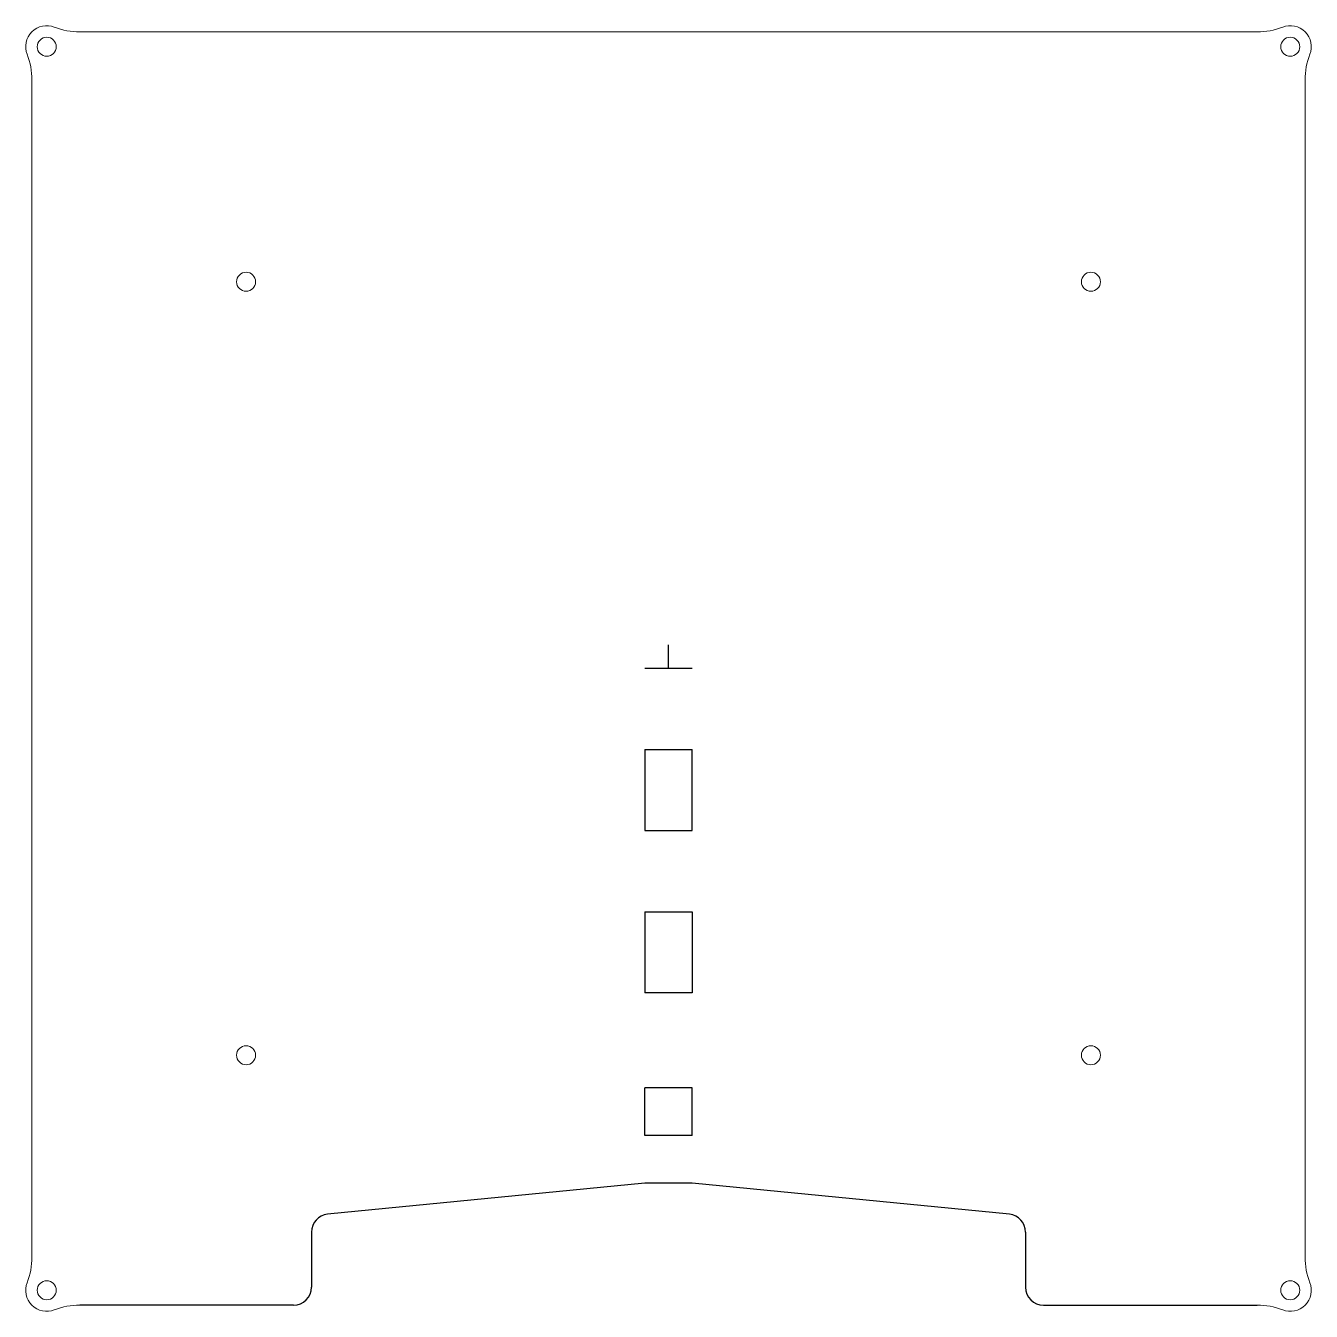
# Model space of a CAD drawing. Header units: millimetres. Extents: x -108 to 108, y -108 to 108.
import ezdxf

# ---------------------------------------------------------------- set-up
doc = ezdxf.new("R2010")
doc.units = ezdxf.units.MM

msp = doc.modelspace()

# ---------------------------------------------------------------- linework, layer by layer
at = {"color": 7, "linetype": 'Continuous', "lineweight": 15}
for p, q in [((98.92, 107), (-98.92, 107)), ((-107, 98.92), (-107, -98.92)), ((107, -98.92), (107, 98.92))]:
    msp.add_line(p, q, dxfattribs=at)
for p, q in [((0, 0), (0, 4)), ((4, 0), (-4, 0)), ((-4, -13.62), (4, -13.62)), ((-4, -13.62), (-4, -27.25)), ((4, -27.25), (4, -13.62)), ((-4, -27.25), (4, -27.25)), ((-4, -40.88), (4, -40.88)), ((-4, -40.88), (-4, -54.5)), ((4, -40.88), (4, -54.5)), ((4, -54.5), (-4, -54.5)), ((4, -70.49), (-4, -70.49)), ((-4, -78.48), (-4, -70.49)), ((4, -78.48), (4, -70.49)), ((4, -78.48), (-4, -78.48)), ((-4, -86.48), (-57.29, -91.73)), ((4, -86.48), (-4, -86.48)), ((57.29, -91.73), (4, -86.48)), ((-60, -94.72), (-60, -104)), ((60, -94.72), (60, -104)), ((-63, -107), (-98.92, -107)), ((63, -107), (98.92, -107))]:
    msp.add_line(p, q)
for centre in [(-104.5, 104.5), (104.5, 104.5), (-71, 65), (71, 65), (-71, -65), (71, -65), (-104.5, -104.5), (104.5, -104.5)]:
    msp.add_circle(centre, 1.6, dxfattribs=at)
for centre, radius, start, end in [((-104.5, 104.5), 3.54, 68.9623, 201.0377), ((-98.92, 119), 12, 248.9623, 270), ((98.92, 119), 12, 270, 291.0377), ((104.5, 104.5), 3.54, 338.9623, 111.0377), ((-119, 98.92), 12, 0, 21.0377), ((119, 98.92), 12, 158.9623, 180), ((-119, -98.92), 12, 338.9623, 0), ((119, -98.92), 12, 180, 201.0377), ((-104.5, -104.5), 3.54, 158.9623, 291.0377), ((104.5, -104.5), 3.54, 248.9623, 21.0377), ((-98.92, -119), 12, 90, 111.0377), ((98.92, -119), 12, 68.9623, 90)]:
    msp.add_arc(centre, radius, start, end, dxfattribs=at)
for centre, start, end in [((-57, -94.72), 95.6295, 180), ((57, -94.72), 0, 84.3705), ((-63, -104), 270, 0), ((63, -104), 180, 270)]:
    msp.add_arc(centre, 3, start, end)

doc.saveas('drawing.dxf')
